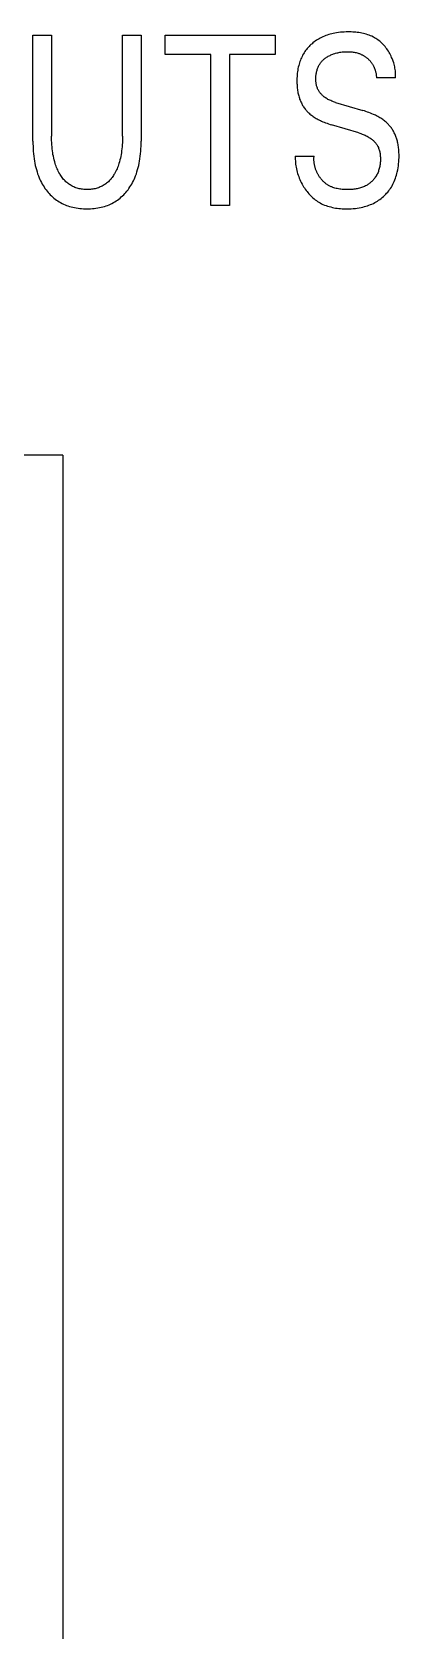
# Model space of a CAD drawing. Extents: x 867151 to 1787449, y -2071112 to -1028603.
# Drawn here: x 871158.05 to 871161.5, y -1032640.98 to -1032625.95 of the extents above; entities that cross this region are included whole.
import ezdxf

# ---------------------------------------------------------------- set-up
doc = ezdxf.new("R2010")
doc.units = 0
doc.header["$LTSCALE"] = 4
doc.header["$MEASUREMENT"] = 0
doc.layers.get('0').update_dxf_attribs({"linetype": 'CONTINUOUS'})
doc.layers.add('20000_FRONT_O', color=7, linetype='CONTINUOUS')

# ---------------------------------------------------------------- blocks, each defined once
blk = doc.blocks.new('CPU')
at = {"layer": '20000_FRONT_O', "color": 7, "linetype": 'Continuous'}
for p, q in [((82781.576, 11073.646), (82781.576, 11074.643)), ((82781.576, 11074.643), (82781.751, 11074.643)), ((82781.751, 11074.643), (82781.751, 11073.693)), ((82782.418, 11073.693), (82782.418, 11074.643)), ((82782.418, 11074.643), (82782.592, 11074.643)), ((82782.592, 11074.643), (82782.592, 11073.646)), ((82782.818, 11074.461), (82782.818, 11074.643)), ((82782.818, 11074.643), (82783.851, 11074.643)), ((82783.851, 11074.643), (82783.851, 11074.461)), ((82783.247, 11074.461), (82782.818, 11074.461)), ((82783.247, 11073.043), (82783.247, 11074.461)), ((82783.422, 11074.461), (82783.422, 11073.043)), ((82783.851, 11074.461), (82783.422, 11074.461)), ((82784.98, 11074.242), (82784.802, 11074.242)), ((82784.418, 11074.012), (82784.675, 11073.935)), ((82784.637, 11073.724), (82784.38, 11073.801)), ((82784.04, 11073.506), (82784.216, 11073.506)), ((82783.422, 11073.043), (82783.247, 11073.043)), ((82781.858, 11070.693), (82743.558, 11070.693)), ((82781.858, 11070.693), (82781.858, 11017.602))]:
    blk.add_line(p, q, dxfattribs=at)
for points in [[(82784.98, 11074.242), (82784.981, 11074.255), (82784.981, 11074.268), (82784.981, 11074.281), (82784.981, 11074.294), (82784.98, 11074.307), (82784.978, 11074.321), (82784.976, 11074.334), (82784.974, 11074.347), (82784.971, 11074.359), (82784.968, 11074.372), (82784.964, 11074.385), (82784.96, 11074.398), (82784.956, 11074.41), (82784.951, 11074.423), (82784.945, 11074.435), (82784.94, 11074.447), (82784.934, 11074.459), (82784.927, 11074.471), (82784.921, 11074.482), (82784.914, 11074.493), (82784.906, 11074.505), (82784.899, 11074.515), (82784.891, 11074.526), (82784.883, 11074.536), (82784.874, 11074.546), (82784.865, 11074.556), (82784.856, 11074.565), (82784.846, 11074.574), (82784.837, 11074.583), (82784.827, 11074.591), (82784.816, 11074.599), (82784.806, 11074.606), (82784.795, 11074.613), (82784.784, 11074.62), (82784.773, 11074.626), (82784.76, 11074.633), (82784.747, 11074.638), (82784.734, 11074.644), (82784.72, 11074.648), (82784.707, 11074.653), (82784.693, 11074.657), (82784.679, 11074.66), (82784.665, 11074.663), (82784.651, 11074.666), (82784.637, 11074.668), (82784.622, 11074.67), (82784.608, 11074.671), (82784.594, 11074.672), (82784.579, 11074.673), (82784.565, 11074.674), (82784.55, 11074.674), (82784.536, 11074.674), (82784.517, 11074.674), (82784.499, 11074.673), (82784.481, 11074.672), (82784.463, 11074.671), (82784.445, 11074.669), (82784.427, 11074.666), (82784.41, 11074.663), (82784.396, 11074.66), (82784.382, 11074.657), (82784.368, 11074.653), (82784.354, 11074.649), (82784.34, 11074.645), (82784.327, 11074.64), (82784.313, 11074.635), (82784.3, 11074.629), (82784.287, 11074.623), (82784.275, 11074.617), (82784.263, 11074.61), (82784.251, 11074.604), (82784.24, 11074.596), (82784.228, 11074.589), (82784.217, 11074.581), (82784.206, 11074.572), (82784.197, 11074.564), (82784.187, 11074.556), (82784.178, 11074.547), (82784.169, 11074.538), (82784.16, 11074.529), (82784.152, 11074.519), (82784.144, 11074.509), (82784.137, 11074.499), (82784.129, 11074.489), (82784.122, 11074.478), (82784.116, 11074.467), (82784.109, 11074.456), (82784.103, 11074.444), (82784.098, 11074.432), (82784.092, 11074.42), (82784.088, 11074.408), (82784.083, 11074.396), (82784.079, 11074.384), (82784.075, 11074.371), (82784.072, 11074.359), (82784.068, 11074.344), (82784.065, 11074.329), (82784.063, 11074.314), (82784.06, 11074.3), (82784.059, 11074.285), (82784.057, 11074.27), (82784.056, 11074.255)], [(82784.418, 11074.012), (82784.409, 11074.015), (82784.4, 11074.018), (82784.391, 11074.021), (82784.382, 11074.024), (82784.373, 11074.028), (82784.364, 11074.032), (82784.356, 11074.036), (82784.347, 11074.04), (82784.339, 11074.045), (82784.331, 11074.05), (82784.323, 11074.055), (82784.315, 11074.061), (82784.309, 11074.065), (82784.303, 11074.07), (82784.298, 11074.075), (82784.292, 11074.08), (82784.287, 11074.085), (82784.282, 11074.091), (82784.277, 11074.096), (82784.273, 11074.102), (82784.268, 11074.108), (82784.264, 11074.114), (82784.26, 11074.12), (82784.257, 11074.126), (82784.253, 11074.133), (82784.25, 11074.14), (82784.247, 11074.147), (82784.245, 11074.154), (82784.242, 11074.161), (82784.24, 11074.168), (82784.239, 11074.176), (82784.237, 11074.183), (82784.236, 11074.191), (82784.235, 11074.198), (82784.234, 11074.206), (82784.233, 11074.213), (82784.233, 11074.221), (82784.233, 11074.229), (82784.233, 11074.237), (82784.233, 11074.246), (82784.233, 11074.255), (82784.234, 11074.264), (82784.235, 11074.272), (82784.236, 11074.281), (82784.238, 11074.289), (82784.24, 11074.298), (82784.242, 11074.306), (82784.244, 11074.315), (82784.246, 11074.322), (82784.249, 11074.329), (82784.252, 11074.337), (82784.255, 11074.344), (82784.258, 11074.351), (82784.261, 11074.358), (82784.265, 11074.364), (82784.269, 11074.371), (82784.273, 11074.378), (82784.278, 11074.384), (82784.282, 11074.39), (82784.287, 11074.396), (82784.292, 11074.402), (82784.298, 11074.407), (82784.303, 11074.412), (82784.309, 11074.418), (82784.315, 11074.422), (82784.321, 11074.427), (82784.327, 11074.432), (82784.333, 11074.436), (82784.341, 11074.441), (82784.349, 11074.446), (82784.357, 11074.45), (82784.366, 11074.454), (82784.374, 11074.458), (82784.382, 11074.462), (82784.391, 11074.465), (82784.4, 11074.468), (82784.41, 11074.471), (82784.419, 11074.474), (82784.429, 11074.477), (82784.439, 11074.479), (82784.449, 11074.481), (82784.458, 11074.483), (82784.469, 11074.484), (82784.48, 11074.486), (82784.491, 11074.487), (82784.502, 11074.487), (82784.514, 11074.488), (82784.525, 11074.488), (82784.536, 11074.488), (82784.545, 11074.488), (82784.555, 11074.488), (82784.564, 11074.487), (82784.573, 11074.486), (82784.583, 11074.485), (82784.592, 11074.484), (82784.601, 11074.482), (82784.611, 11074.48), (82784.621, 11074.477), (82784.631, 11074.474)], [(82784.631, 11074.474), (82784.637, 11074.472), (82784.643, 11074.47), (82784.649, 11074.468), (82784.654, 11074.465), (82784.66, 11074.463), (82784.665, 11074.46), (82784.67, 11074.458), (82784.675, 11074.455), (82784.68, 11074.452), (82784.684, 11074.45), (82784.689, 11074.447), (82784.694, 11074.444), (82784.698, 11074.44), (82784.703, 11074.437), (82784.707, 11074.434), (82784.712, 11074.43), (82784.716, 11074.427), (82784.72, 11074.424), (82784.724, 11074.42), (82784.728, 11074.416), (82784.732, 11074.413), (82784.736, 11074.409), (82784.739, 11074.405), (82784.743, 11074.401), (82784.746, 11074.397), (82784.75, 11074.393), (82784.753, 11074.388), (82784.756, 11074.384), (82784.759, 11074.38), (82784.762, 11074.375), (82784.765, 11074.371), (82784.768, 11074.366), (82784.771, 11074.362), (82784.773, 11074.357), (82784.776, 11074.352), (82784.778, 11074.347), (82784.78, 11074.342), (82784.782, 11074.337), (82784.784, 11074.332), (82784.786, 11074.327), (82784.788, 11074.322), (82784.79, 11074.317), (82784.791, 11074.311), (82784.793, 11074.306), (82784.794, 11074.3), (82784.796, 11074.294), (82784.797, 11074.289), (82784.798, 11074.283), (82784.799, 11074.277), (82784.8, 11074.271), (82784.801, 11074.266), (82784.801, 11074.26), (82784.802, 11074.254), (82784.802, 11074.248), (82784.802, 11074.242)], [(82784.056, 11074.255), (82784.055, 11074.241), (82784.055, 11074.227), (82784.055, 11074.213), (82784.055, 11074.202), (82784.055, 11074.19), (82784.056, 11074.179), (82784.057, 11074.168), (82784.057, 11074.157), (82784.059, 11074.145), (82784.06, 11074.134), (82784.061, 11074.123), (82784.063, 11074.112), (82784.065, 11074.101), (82784.068, 11074.091), (82784.07, 11074.082), (82784.072, 11074.072), (82784.075, 11074.062), (82784.078, 11074.053), (82784.081, 11074.043), (82784.085, 11074.034), (82784.089, 11074.025), (82784.093, 11074.016), (82784.097, 11074.007), (82784.101, 11073.999), (82784.105, 11073.991), (82784.109, 11073.984), (82784.113, 11073.977), (82784.118, 11073.97), (82784.123, 11073.962), (82784.128, 11073.956), (82784.133, 11073.949), (82784.138, 11073.942), (82784.144, 11073.936), (82784.149, 11073.929), (82784.156, 11073.922), (82784.163, 11073.915), (82784.17, 11073.909), (82784.178, 11073.902), (82784.185, 11073.896), (82784.193, 11073.89), (82784.201, 11073.884), (82784.209, 11073.879), (82784.218, 11073.873), (82784.227, 11073.867), (82784.237, 11073.861), (82784.246, 11073.856), (82784.256, 11073.851), (82784.266, 11073.845), (82784.276, 11073.841), (82784.286, 11073.836), (82784.299, 11073.83), (82784.312, 11073.825), (82784.325, 11073.819), (82784.339, 11073.815), (82784.352, 11073.81), (82784.366, 11073.805), (82784.38, 11073.801)], [(82785.014, 11073.492), (82785.014, 11073.514), (82785.014, 11073.526), (82785.013, 11073.537), (82785.013, 11073.549), (82785.012, 11073.56), (82785.011, 11073.572), (82785.01, 11073.583), (82785.009, 11073.595), (82785.007, 11073.606), (82785.005, 11073.617), (82785.003, 11073.629), (82785.001, 11073.638), (82784.999, 11073.647), (82784.996, 11073.656), (82784.994, 11073.665), (82784.991, 11073.674), (82784.988, 11073.683), (82784.985, 11073.691), (82784.981, 11073.7), (82784.977, 11073.709), (82784.974, 11073.717), (82784.969, 11073.725), (82784.965, 11073.733), (82784.961, 11073.741), (82784.957, 11073.749), (82784.952, 11073.756), (82784.947, 11073.763), (82784.942, 11073.771), (82784.937, 11073.778), (82784.931, 11073.785), (82784.926, 11073.791), (82784.92, 11073.798), (82784.914, 11073.805), (82784.907, 11073.812), (82784.9, 11073.819), (82784.892, 11073.825), (82784.885, 11073.832), (82784.877, 11073.838), (82784.869, 11073.844), (82784.861, 11073.85), (82784.853, 11073.856), (82784.843, 11073.862), (82784.834, 11073.868), (82784.824, 11073.874), (82784.814, 11073.879), (82784.804, 11073.885), (82784.794, 11073.89), (82784.784, 11073.895), (82784.773, 11073.899), (82784.76, 11073.905), (82784.746, 11073.911), (82784.732, 11073.916), (82784.718, 11073.921), (82784.704, 11073.926), (82784.69, 11073.931), (82784.675, 11073.935)], [(82781.576, 11073.646), (82781.576, 11073.622), (82781.577, 11073.599), (82781.578, 11073.576), (82781.579, 11073.552), (82781.581, 11073.529), (82781.584, 11073.506), (82781.587, 11073.482), (82781.59, 11073.459), (82781.594, 11073.439), (82781.598, 11073.419), (82781.603, 11073.399), (82781.608, 11073.38), (82781.614, 11073.36), (82781.62, 11073.341), (82781.627, 11073.322), (82781.635, 11073.303), (82781.641, 11073.288), (82781.648, 11073.273), (82781.656, 11073.259), (82781.663, 11073.244), (82781.671, 11073.23), (82781.68, 11073.216), (82781.689, 11073.203), (82781.699, 11073.19), (82781.709, 11073.177), (82781.718, 11073.165), (82781.728, 11073.154), (82781.739, 11073.143), (82781.75, 11073.132), (82781.761, 11073.122), (82781.773, 11073.112), (82781.784, 11073.102), (82781.797, 11073.093), (82781.809, 11073.085), (82781.822, 11073.076), (82781.835, 11073.069), (82781.849, 11073.062), (82781.863, 11073.055), (82781.877, 11073.049), (82781.891, 11073.043), (82781.905, 11073.038), (82781.92, 11073.033), (82781.934, 11073.029), (82781.951, 11073.025), (82781.967, 11073.022), (82781.983, 11073.019), (82782, 11073.016), (82782.017, 11073.014), (82782.033, 11073.013), (82782.05, 11073.012), (82782.067, 11073.011), (82782.084, 11073.011), (82782.1, 11073.011), (82782.117, 11073.012), (82782.134, 11073.013), (82782.151, 11073.014), (82782.167, 11073.016), (82782.184, 11073.019), (82782.2, 11073.022), (82782.217, 11073.025), (82782.233, 11073.029), (82782.248, 11073.033), (82782.262, 11073.038), (82782.277, 11073.043), (82782.291, 11073.049), (82782.305, 11073.055), (82782.318, 11073.062), (82782.332, 11073.069), (82782.345, 11073.076), (82782.358, 11073.085), (82782.371, 11073.093), (82782.383, 11073.102), (82782.395, 11073.112), (82782.406, 11073.122), (82782.418, 11073.132), (82782.428, 11073.143), (82782.439, 11073.154), (82782.449, 11073.165), (82782.459, 11073.177), (82782.469, 11073.19), (82782.478, 11073.203), (82782.487, 11073.216), (82782.496, 11073.23), (82782.504, 11073.244), (82782.512, 11073.259), (82782.519, 11073.273), (82782.526, 11073.288), (82782.533, 11073.303), (82782.54, 11073.322), (82782.547, 11073.341), (82782.553, 11073.36), (82782.559, 11073.38), (82782.564, 11073.399), (82782.569, 11073.419), (82782.573, 11073.439), (82782.577, 11073.459), (82782.581, 11073.482), (82782.584, 11073.506), (82782.586, 11073.529), (82782.588, 11073.552), (82782.59, 11073.576), (82782.591, 11073.599), (82782.592, 11073.622), (82782.592, 11073.646)], [(82782.418, 11073.693), (82782.417, 11073.674), (82782.417, 11073.654), (82782.416, 11073.634), (82782.415, 11073.614), (82782.413, 11073.594), (82782.412, 11073.575), (82782.409, 11073.555), (82782.407, 11073.538), (82782.404, 11073.521), (82782.401, 11073.504), (82782.397, 11073.487), (82782.393, 11073.47), (82782.389, 11073.454), (82782.384, 11073.437), (82782.38, 11073.425), (82782.376, 11073.412), (82782.371, 11073.4), (82782.366, 11073.388), (82782.36, 11073.376), (82782.355, 11073.364), (82782.349, 11073.352), (82782.342, 11073.341), (82782.337, 11073.332), (82782.331, 11073.323), (82782.325, 11073.314), (82782.319, 11073.305), (82782.312, 11073.297), (82782.306, 11073.288), (82782.299, 11073.28), (82782.291, 11073.273), (82782.284, 11073.265), (82782.276, 11073.258), (82782.268, 11073.252), (82782.26, 11073.246), (82782.252, 11073.24), (82782.244, 11073.235), (82782.235, 11073.229), (82782.226, 11073.225), (82782.217, 11073.22), (82782.208, 11073.216), (82782.199, 11073.212), (82782.19, 11073.209), (82782.18, 11073.205), (82782.169, 11073.202), (82782.159, 11073.2), (82782.149, 11073.198), (82782.138, 11073.196), (82782.127, 11073.195), (82782.117, 11073.194), (82782.106, 11073.193), (82782.095, 11073.192), (82782.085, 11073.192), (82782.074, 11073.192), (82782.063, 11073.193), (82782.053, 11073.194), (82782.042, 11073.195), (82782.031, 11073.196), (82782.021, 11073.198), (82782.01, 11073.2), (82782, 11073.202), (82781.99, 11073.205), (82781.98, 11073.209), (82781.97, 11073.212), (82781.961, 11073.216), (82781.952, 11073.22), (82781.943, 11073.225), (82781.935, 11073.229), (82781.926, 11073.235), (82781.918, 11073.24), (82781.909, 11073.246), (82781.902, 11073.252), (82781.894, 11073.258), (82781.886, 11073.265), (82781.878, 11073.273), (82781.871, 11073.28), (82781.864, 11073.288), (82781.857, 11073.297), (82781.851, 11073.305), (82781.844, 11073.314), (82781.838, 11073.323), (82781.832, 11073.332), (82781.827, 11073.341), (82781.82, 11073.352), (82781.814, 11073.364), (82781.809, 11073.376), (82781.803, 11073.388), (82781.798, 11073.4), (82781.793, 11073.413), (82781.789, 11073.425), (82781.785, 11073.438), (82781.78, 11073.454), (82781.775, 11073.471), (82781.771, 11073.488), (82781.768, 11073.505), (82781.764, 11073.521), (82781.762, 11073.538), (82781.759, 11073.555), (82781.757, 11073.575), (82781.755, 11073.595), (82781.753, 11073.614), (82781.752, 11073.634), (82781.751, 11073.654), (82781.751, 11073.674), (82781.751, 11073.693)], [(82784.637, 11073.724), (82784.647, 11073.721), (82784.657, 11073.718), (82784.667, 11073.714), (82784.676, 11073.711), (82784.686, 11073.707), (82784.695, 11073.703), (82784.705, 11073.698), (82784.714, 11073.694), (82784.723, 11073.689), (82784.732, 11073.683), (82784.741, 11073.678), (82784.749, 11073.672), (82784.756, 11073.667), (82784.762, 11073.662), (82784.768, 11073.657), (82784.774, 11073.652), (82784.779, 11073.646), (82784.785, 11073.641), (82784.79, 11073.635), (82784.795, 11073.629), (82784.8, 11073.623), (82784.805, 11073.616), (82784.809, 11073.61), (82784.813, 11073.603), (82784.816, 11073.596), (82784.82, 11073.588), (82784.823, 11073.58), (82784.826, 11073.572), (82784.829, 11073.564), (82784.831, 11073.556), (82784.833, 11073.548), (82784.834, 11073.539), (82784.836, 11073.531), (82784.837, 11073.522), (82784.838, 11073.514), (82784.838, 11073.505), (82784.839, 11073.496), (82784.839, 11073.486), (82784.839, 11073.476), (82784.839, 11073.467), (82784.839, 11073.457), (82784.838, 11073.447), (82784.837, 11073.437), (82784.836, 11073.428), (82784.835, 11073.418), (82784.833, 11073.409), (82784.831, 11073.399), (82784.829, 11073.39), (82784.826, 11073.38), (82784.823, 11073.371), (82784.82, 11073.362), (82784.817, 11073.353), (82784.813, 11073.344), (82784.809, 11073.336), (82784.804, 11073.327), (82784.8, 11073.32), (82784.796, 11073.313), (82784.791, 11073.307), (82784.787, 11073.3), (82784.782, 11073.293), (82784.776, 11073.287), (82784.771, 11073.281), (82784.765, 11073.275), (82784.76, 11073.269), (82784.754, 11073.263), (82784.747, 11073.258), (82784.741, 11073.253), (82784.735, 11073.248), (82784.728, 11073.243), (82784.721, 11073.238), (82784.715, 11073.234), (82784.708, 11073.23), (82784.7, 11073.226), (82784.691, 11073.221), (82784.682, 11073.217), (82784.672, 11073.213), (82784.662, 11073.21), (82784.652, 11073.207), (82784.642, 11073.204), (82784.632, 11073.202), (82784.622, 11073.2), (82784.612, 11073.198), (82784.601, 11073.196), (82784.591, 11073.195), (82784.58, 11073.194), (82784.57, 11073.193), (82784.559, 11073.193), (82784.549, 11073.192), (82784.538, 11073.192), (82784.528, 11073.192), (82784.516, 11073.192), (82784.504, 11073.193), (82784.492, 11073.193), (82784.48, 11073.194), (82784.469, 11073.195), (82784.457, 11073.197), (82784.446, 11073.198), (82784.434, 11073.201), (82784.423, 11073.203), (82784.412, 11073.206), (82784.401, 11073.209)], [(82784.04, 11073.506), (82784.04, 11073.491), (82784.04, 11073.476), (82784.041, 11073.461), (82784.042, 11073.446), (82784.043, 11073.431), (82784.045, 11073.416), (82784.048, 11073.402), (82784.05, 11073.387), (82784.054, 11073.372), (82784.058, 11073.357), (82784.062, 11073.343), (82784.066, 11073.328), (82784.072, 11073.314), (82784.077, 11073.3), (82784.083, 11073.286), (82784.089, 11073.272), (82784.096, 11073.258), (82784.103, 11073.244), (82784.111, 11073.231), (82784.118, 11073.219), (82784.125, 11073.207), (82784.133, 11073.196), (82784.141, 11073.184), (82784.15, 11073.173), (82784.158, 11073.163), (82784.167, 11073.152), (82784.177, 11073.142), (82784.186, 11073.132), (82784.196, 11073.122), (82784.206, 11073.113), (82784.217, 11073.104), (82784.228, 11073.096), (82784.239, 11073.088), (82784.25, 11073.08), (82784.261, 11073.073), (82784.273, 11073.066), (82784.287, 11073.059), (82784.3, 11073.052), (82784.314, 11073.046), (82784.329, 11073.041), (82784.343, 11073.036), (82784.358, 11073.031), (82784.373, 11073.028), (82784.388, 11073.024), (82784.403, 11073.021), (82784.419, 11073.018), (82784.434, 11073.016), (82784.45, 11073.014), (82784.465, 11073.013), (82784.481, 11073.012), (82784.496, 11073.011), (82784.512, 11073.011), (82784.528, 11073.011), (82784.547, 11073.011), (82784.566, 11073.012), (82784.585, 11073.013), (82784.604, 11073.015), (82784.622, 11073.017), (82784.641, 11073.02), (82784.66, 11073.024), (82784.674, 11073.027), (82784.689, 11073.031), (82784.703, 11073.035), (82784.718, 11073.039), (82784.732, 11073.044), (82784.746, 11073.05), (82784.76, 11073.056), (82784.773, 11073.062), (82784.786, 11073.069), (82784.798, 11073.076), (82784.811, 11073.083), (82784.823, 11073.091), (82784.834, 11073.099), (82784.846, 11073.108), (82784.857, 11073.117), (82784.868, 11073.126), (82784.878, 11073.136), (82784.889, 11073.147), (82784.898, 11073.157), (82784.908, 11073.168), (82784.917, 11073.18), (82784.926, 11073.191), (82784.934, 11073.203), (82784.942, 11073.215), (82784.949, 11073.228), (82784.956, 11073.242), (82784.963, 11073.255), (82784.969, 11073.269), (82784.975, 11073.284), (82784.981, 11073.298), (82784.985, 11073.313), (82784.99, 11073.327), (82784.994, 11073.342), (82784.998, 11073.357), (82785.002, 11073.376), (82785.005, 11073.395), (82785.008, 11073.414), (82785.01, 11073.434), (82785.012, 11073.453), (82785.013, 11073.472), (82785.014, 11073.492)], [(82784.401, 11073.209), (82784.394, 11073.211), (82784.388, 11073.214), (82784.382, 11073.216), (82784.376, 11073.219), (82784.37, 11073.221), (82784.365, 11073.224), (82784.359, 11073.227), (82784.353, 11073.23), (82784.348, 11073.233), (82784.343, 11073.237), (82784.338, 11073.24), (82784.333, 11073.243), (82784.328, 11073.247), (82784.323, 11073.251), (82784.318, 11073.255), (82784.314, 11073.259), (82784.309, 11073.263), (82784.304, 11073.267), (82784.3, 11073.272), (82784.296, 11073.276), (82784.292, 11073.281), (82784.287, 11073.286), (82784.283, 11073.29), (82784.28, 11073.295), (82784.276, 11073.3), (82784.272, 11073.305), (82784.268, 11073.31), (82784.265, 11073.316), (82784.262, 11073.321), (82784.258, 11073.326), (82784.255, 11073.332), (82784.252, 11073.337), (82784.249, 11073.343), (82784.246, 11073.349), (82784.243, 11073.354), (82784.241, 11073.36), (82784.238, 11073.366), (82784.236, 11073.372), (82784.233, 11073.378), (82784.231, 11073.384), (82784.229, 11073.389), (82784.227, 11073.395), (82784.226, 11073.402), (82784.224, 11073.408), (82784.222, 11073.414), (82784.221, 11073.42), (82784.22, 11073.426), (82784.219, 11073.432), (82784.218, 11073.438), (82784.217, 11073.445), (82784.216, 11073.451), (82784.216, 11073.457), (82784.215, 11073.463), (82784.215, 11073.469), (82784.215, 11073.475), (82784.215, 11073.482), (82784.215, 11073.488), (82784.215, 11073.494), (82784.216, 11073.5), (82784.216, 11073.506)]]:
    blk.add_lwpolyline(points, dxfattribs=at)

msp = doc.modelspace()

# ---------------------------------------------------------------- block references
msp.add_blockref('CPU', (788376.488, -1043700.624))

doc.saveas('drawing.dxf')
